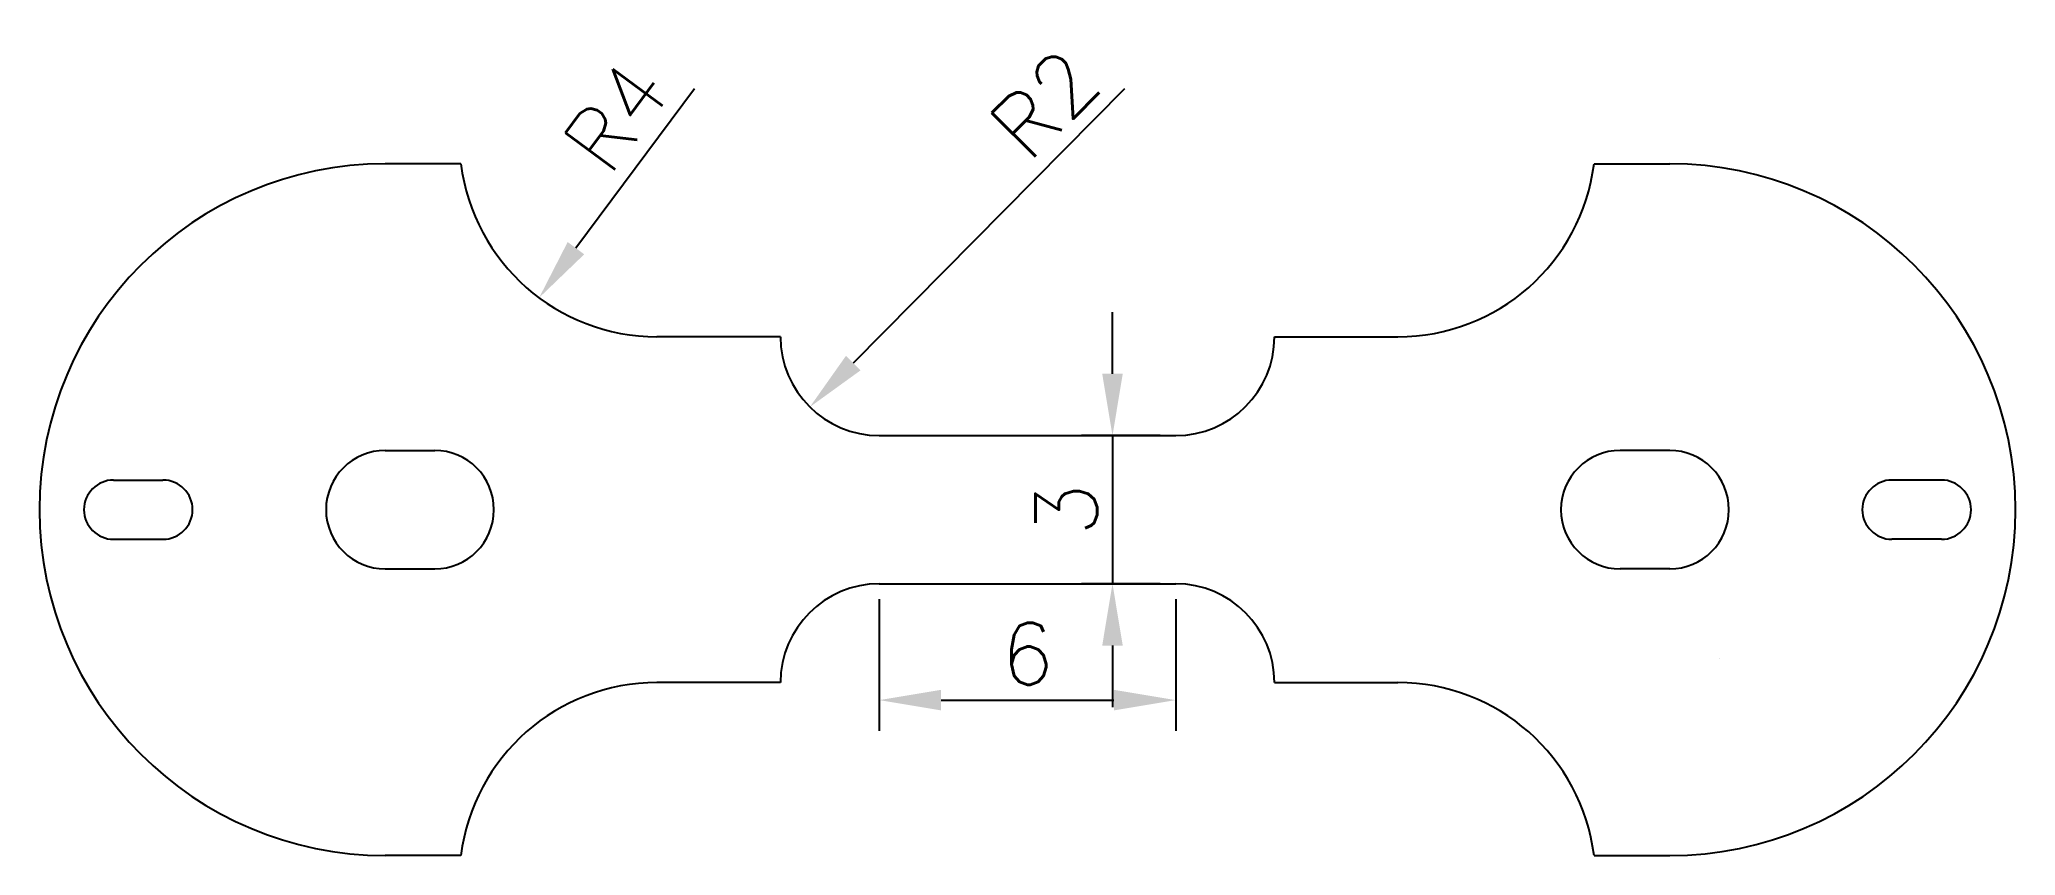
# Paper-space layout 'ISO A3 Title Block' of a CAD drawing. Header units: millimetres. Extents: x 149.9 to 189.9, y 164.9 to 181.4.
import ezdxf

# ---------------------------------------------------------------- set-up
doc = ezdxf.new("R2010")
doc.units = ezdxf.units.MM
doc.styles.get("Standard").update_dxf_attribs({"font": 'simplex.shx'})
doc.dimstyles.new('Copy of ISO-25', dxfattribs={"dimscale": 0.5, "dimtxt": 2.5, "dimasz": 2.5, "dimexe": 1.25, "dimexo": 0.625, "dimtad": 1, "dimtxsty": 'Standard', "dimcen": 2.5, "dimadec": 0, "dimazin": 0, "dimtfac": 1, "dimtmove": 0, "dimatfit": 3, "dimfxl": 1, "dimarcsym": 0})

# ---------------------------------------------------------------- blocks, each defined once
blk = doc.blocks.new('*D4')
at = {"color": 0, "lineweight": -2, "transparency": 16777216}
blk.add_line((171.835, 180.409), (166.342, 174.854), dxfattribs=at)
at = {"color": 0, "transparency": 16777216}
blk.add_solid([(166.194, 175), (166.49, 174.707), (165.463, 173.965)], dxfattribs=at)
at = {"layer": 'Defpoints', "color": 0, "transparency": 16777216}
for p in [(166.869, 175.387), (165.463, 173.965)]:
    blk.add_point(p, dxfattribs=at)
at = {"color": 0, "transparency": 16777216, "insert": (170.216, 180.106), "char_height": 1.25, "attachment_point": 5, "rotation": 45.3274}
blk.add_mtext('R2', dxfattribs=at)
blk = doc.blocks.new('*D7')
at = {"color": 0, "lineweight": -2, "transparency": 16777216}
blk.add_line((163.126, 180.404), (160.728, 177.18), dxfattribs=at)
at = {"color": 0, "transparency": 16777216}
blk.add_solid([(160.561, 177.305), (160.896, 177.056), (159.983, 176.177)], dxfattribs=at)
at = {"layer": 'Defpoints', "color": 0, "transparency": 16777216}
for p in [(162.369, 179.387), (159.983, 176.177)]:
    blk.add_point(p, dxfattribs=at)
at = {"color": 0, "transparency": 16777216, "insert": (161.548, 179.853), "char_height": 1.25, "attachment_point": 5, "rotation": 53.365}
blk.add_mtext('R4', dxfattribs=at)
blk = doc.blocks.new('*D8')
at = {"color": 0, "lineweight": -2, "transparency": 16777216}
for p, q in [((166.869, 170.075), (166.869, 167.407)), ((172.869, 170.075), (172.869, 167.407)), ((168.119, 168.032), (171.619, 168.032))]:
    blk.add_line(p, q, dxfattribs=at)
at = {"color": 0, "transparency": 16777216}
for points in [[(168.119, 168.24), (168.119, 167.824), (166.869, 168.032)], [(171.619, 168.24), (171.619, 167.824), (172.869, 168.032)]]:
    blk.add_solid(points, dxfattribs=at)
at = {"layer": 'Defpoints', "color": 0, "transparency": 16777216}
for p in [(166.869, 170.387), (172.869, 170.387), (172.869, 168.032)]:
    blk.add_point(p, dxfattribs=at)
at = {"color": 0, "transparency": 16777216, "insert": (169.869, 168.969), "char_height": 1.25, "attachment_point": 5}
blk.add_mtext('6', dxfattribs=at)
blk = doc.blocks.new('*D9')
at = {"color": 0, "lineweight": -2, "transparency": 16777216}
for p, q in [((171.59, 174.637), (171.59, 175.887)), ((172.557, 173.387), (170.965, 173.387)), ((171.59, 173.387), (171.59, 170.387)), ((172.557, 170.387), (170.965, 170.387)), ((171.59, 169.137), (171.59, 167.887))]:
    blk.add_line(p, q, dxfattribs=at)
at = {"color": 0, "transparency": 16777216}
for points in [[(171.382, 174.637), (171.798, 174.637), (171.59, 173.387)], [(171.382, 169.137), (171.798, 169.137), (171.59, 170.387)]]:
    blk.add_solid(points, dxfattribs=at)
at = {"layer": 'Defpoints', "color": 0, "transparency": 16777216}
for p in [(172.869, 173.387), (171.59, 170.387), (172.869, 170.387)]:
    blk.add_point(p, dxfattribs=at)
at = {"color": 0, "transparency": 16777216, "insert": (170.653, 171.887), "char_height": 1.25, "attachment_point": 5, "rotation": 90}
blk.add_mtext('3', dxfattribs=at)

psp = doc.layouts.new('ISO A3 Title Block')

# ---------------------------------------------------------------- linework, layer by layer
for p, q in [((158.401, 178.887), (156.869, 178.887)), ((181.338, 178.887), (182.869, 178.887)), ((164.869, 175.387), (162.369, 175.387)), ((174.869, 175.387), (177.369, 175.387)), ((166.869, 173.387), (172.869, 173.387)), ((156.869, 173.087), (157.869, 173.087)), ((182.869, 173.087), (181.869, 173.087)), ((151.369, 172.487), (152.369, 172.487)), ((188.369, 172.487), (187.369, 172.487)), ((151.369, 171.287), (152.369, 171.287)), ((188.369, 171.287), (187.369, 171.287)), ((156.869, 170.687), (157.869, 170.687)), ((182.869, 170.687), (181.869, 170.687)), ((166.869, 170.387), (172.869, 170.387)), ((183.869, 168.881), (183.869, 168.881)), ((164.869, 168.387), (162.369, 168.387)), ((164.869, 168.387), (162.369, 168.387)), ((174.869, 168.387), (177.369, 168.387)), ((174.869, 168.387), (177.369, 168.387)), ((158.401, 164.887), (156.869, 164.887)), ((181.338, 164.887), (182.869, 164.887))]:
    psp.add_line(p, q)
for centre, radius, start, end in [((156.869, 171.887), 7, 90, 270), ((156.869, 171.887), 7, 90, 270), ((162.369, 179.387), 4, 187.1808, 270), ((177.369, 179.387), 4, 270, 352.8192), ((182.869, 171.887), 7, 270, 90), ((182.869, 171.887), 7, 270, 90), ((166.869, 175.387), 2, 180, 270), ((172.869, 175.387), 2, 270, 0), ((156.869, 171.887), 1.2, 90, 270), ((157.869, 171.887), 1.2, 270, 90), ((181.869, 171.887), 1.2, 90, 270), ((182.869, 171.887), 1.2, 270, 90), ((151.369, 171.887), 0.6, 90, 270), ((152.369, 171.887), 0.6, 270, 90), ((187.369, 171.887), 0.6, 90, 270), ((188.369, 171.887), 0.6, 270, 90), ((166.869, 168.387), 2, 90, 180), ((172.869, 168.387), 2, 0, 90), ((162.369, 164.387), 4, 90, 172.8192), ((177.369, 164.387), 4, 7.1808, 90)]:
    psp.add_arc(centre, radius, start, end)

# ---------------------------------------------------------------- dimensions: what is measured, and where the dimension line sits
for center, mpoint, picture, middle in [((166.869, 175.387), (165.463, 173.965), '*D4', (170.883, 179.446)), ((162.369, 179.387), (159.983, 176.177), '*D7', (162.3, 179.294))]:
    dim = psp.add_radius_dim(center=center, mpoint=mpoint, dimstyle='Copy of ISO-25')
    dim.commit()
    dim.dimension.update_dxf_attribs({"geometry": picture, "text_midpoint": middle, "dimtype": 164})
dim = psp.add_linear_dim(base=(171.59, 170.387), p1=(172.869, 173.387), p2=(172.869, 170.387), angle=90, dimstyle='Copy of ISO-25')
dim.commit()
dim.dimension.update_dxf_attribs({"geometry": '*D9', "text_midpoint": (170.653, 171.887)})
dim = psp.add_linear_dim(base=(172.869, 168.032), p1=(166.869, 170.387), p2=(172.869, 170.387), dimstyle='Copy of ISO-25')
dim.commit()
dim.dimension.update_dxf_attribs({"geometry": '*D8', "text_midpoint": (169.869, 168.969)})

doc.saveas('drawing.dxf')
